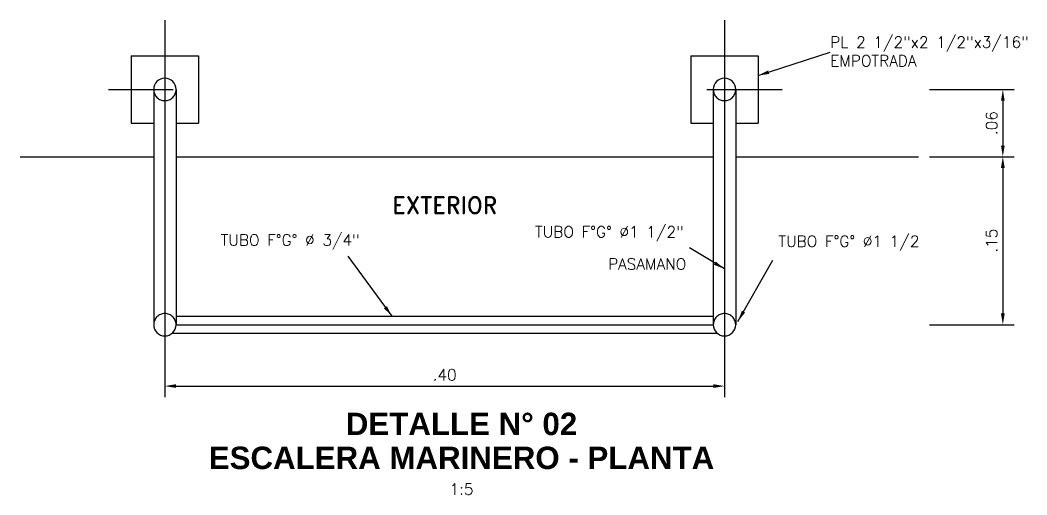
# Model space of a CAD drawing. Header units: metres. Extents: x -90 to 2507, y -28 to 972.
# Drawn here: x 144.328 to 145.227, y 179.333 to 179.757 of the extents above; entities that cross this region are included whole.
import ezdxf
from ezdxf.enums import TextEntityAlignment as Align

# ---------------------------------------------------------------- set-up
doc = ezdxf.new("R2010")
doc.units = ezdxf.units.M
doc.linetypes.add('CENTER', pattern=[50.8, 31.75, -6.35, 6.35, -6.35])
doc.linetypes.add('HIDDEN', pattern=[9.525, 6.35, -3.175])
for name, color, linetype in [('C-DETALLE-02', 2, 'Continuous'), ('C-DETALLE-03', 3, 'Continuous'), ('G-acotado', 8, 'Continuous'), ('G-ejes', 9, 'CENTER'), ('G-proyecciones', 2, 'HIDDEN'), ('G-textos-notas', 7, 'Continuous'), ('G-textos-subtitulo', 3, 'Continuous'), ('G-textos-titulos', 4, 'Continuous')]:
    doc.layers.add(name, color=color, linetype=linetype)
doc.styles.add('01COTAS', font='romans.shx')
doc.styles.add('20-SUBTITULO', font='romand.shx', dxfattribs={"height": 0.06})
doc.styles.add('5-NOTAS', font='romans.shx', dxfattribs={"height": 0.01})
doc.styles.add('5-TITULO', font='arialbd.ttf', dxfattribs={"height": 0.02})
doc.dimstyles.new('DIM-5-PLANTA', dxfattribs={"dimscale": 0.005, "dimtxt": 2, "dimasz": 2, "dimexe": 2, "dimexo": 2, "dimgap": 1, "dimtad": 1, "dimdec": 0, "dimlfac": 1000, "dimdsep": 46, "dimtxsty": '01COTAS', "dimcen": 25, "dimclrd": 9, "dimclre": 9, "dimclrt": 7, "dimadec": 0, "dimazin": 0, "dimtfac": 1, "dimtdec": 0, "dimtmove": 2, "dimatfit": 3, "dimfxl": 1, "dimtolj": 1, "dimtzin": 0, "dimarcsym": 0})

# ---------------------------------------------------------------- blocks, each defined once
blk = doc.blocks.new('*D340')
at = {"layer": 'Defpoints', "color": 0, "transparency": 16777216}
for p in [(145.13052, 179.63481), (145.13052, 179.48481), (145.20596, 179.48481)]:
    blk.add_point(p, dxfattribs=at)
at = {"layer": 'G-acotado', "color": 9, "lineweight": -2, "transparency": 16777216}
for p, q in [((145.14052, 179.63481), (145.21596, 179.63481)), ((145.20596, 179.62481), (145.20596, 179.49481)), ((145.14052, 179.48481), (145.21596, 179.48481))]:
    blk.add_line(p, q, dxfattribs=at)
at = {"layer": 'G-acotado', "color": 9, "transparency": 16777216}
for points in [[(145.20429, 179.62481), (145.20762, 179.62481), (145.20596, 179.63481)], [(145.20429, 179.49481), (145.20762, 179.49481), (145.20596, 179.48481)]]:
    blk.add_solid(points, dxfattribs=at)
at = {"layer": 'G-acotado', "color": 7, "transparency": 16777216, "insert": (145.19596, 179.55981), "char_height": 0.01, "attachment_point": 5, "rotation": 90, "style": '01COTAS'}
blk.add_mtext('\\A1;.15', dxfattribs=at)
blk = doc.blocks.new('*D341')
at = {"layer": 'Defpoints', "color": 0, "transparency": 16777216}
for p in [(145.13052, 179.69481), (145.13052, 179.63481), (145.20596, 179.63481)]:
    blk.add_point(p, dxfattribs=at)
at = {"layer": 'G-acotado', "color": 9, "lineweight": -2, "transparency": 16777216}
for p, q in [((145.14052, 179.69481), (145.21596, 179.69481)), ((145.20596, 179.68481), (145.20596, 179.64481)), ((145.14052, 179.63481), (145.21596, 179.63481))]:
    blk.add_line(p, q, dxfattribs=at)
at = {"layer": 'G-acotado', "color": 9, "transparency": 16777216}
for points in [[(145.20429, 179.68481), (145.20762, 179.68481), (145.20596, 179.69481)], [(145.20429, 179.64481), (145.20762, 179.64481), (145.20596, 179.63481)]]:
    blk.add_solid(points, dxfattribs=at)
at = {"layer": 'G-acotado', "color": 7, "transparency": 16777216, "insert": (145.19596, 179.66481), "char_height": 0.01, "attachment_point": 5, "rotation": 90, "style": '01COTAS'}
blk.add_mtext('\\A1;.06', dxfattribs=at)
blk = doc.blocks.new('*D342')
at = {"layer": 'Defpoints', "color": 0, "transparency": 16777216}
for p in [(144.45725, 179.47656), (144.95725, 179.47656), (144.95725, 179.43001)]:
    blk.add_point(p, dxfattribs=at)
at = {"layer": 'G-acotado', "color": 9, "lineweight": -2, "transparency": 16777216}
for p, q in [((144.45725, 179.46656), (144.45725, 179.42001)), ((144.95725, 179.46656), (144.95725, 179.42001)), ((144.46725, 179.43001), (144.94725, 179.43001))]:
    blk.add_line(p, q, dxfattribs=at)
at = {"layer": 'G-acotado', "color": 9, "transparency": 16777216}
for points in [[(144.46725, 179.43168), (144.46725, 179.42835), (144.45725, 179.43001)], [(144.94725, 179.43168), (144.94725, 179.42835), (144.95725, 179.43001)]]:
    blk.add_solid(points, dxfattribs=at)
at = {"layer": 'G-acotado', "color": 7, "transparency": 16777216, "insert": (144.70725, 179.44001), "char_height": 0.01, "attachment_point": 5, "style": '01COTAS'}
blk.add_mtext('\\A1;.40', dxfattribs=at)

msp = doc.modelspace()

# ---------------------------------------------------------------- linework, layer by layer
at = {"layer": 'C-DETALLE-02'}
for p, q in [((144.44725, 179.69481), (144.44725, 179.48481)), ((144.46725, 179.69481), (144.46725, 179.48481)), ((144.94725, 179.69481), (144.94725, 179.48481)), ((144.96725, 179.69481), (144.96725, 179.48481)), ((144.46725, 179.49231), (144.94725, 179.49231)), ((144.46387, 179.47731), (144.95064, 179.47731))]:
    msp.add_line(p, q, dxfattribs=at)
for centre, start, end in [((144.45725, 179.69481), 0, 180), ((144.95725, 179.69481), 0, 180), ((144.45725, 179.48481), 180, 0), ((144.95725, 179.48481), 180, 0)]:
    msp.add_arc(centre, 0.01, start, end, dxfattribs=at)
at = {"layer": 'C-DETALLE-03'}
for p, q in [((144.42725, 179.72481), (144.48725, 179.72481)), ((144.42725, 179.72481), (144.42725, 179.66481)), ((144.48725, 179.72481), (144.48725, 179.66481)), ((144.92725, 179.72481), (144.92725, 179.66481)), ((144.92725, 179.72481), (144.98725, 179.72481)), ((144.98725, 179.72481), (144.98725, 179.66481)), ((144.42725, 179.66481), (144.44725, 179.66481)), ((144.46725, 179.66481), (144.48725, 179.66481)), ((144.92725, 179.66481), (144.94725, 179.66481)), ((144.96725, 179.66481), (144.98725, 179.66481)), ((144.32792, 179.63481), (144.44725, 179.63481)), ((144.46725, 179.63481), (144.94725, 179.63481)), ((144.96725, 179.63481), (145.13052, 179.63481))]:
    msp.add_line(p, q, dxfattribs=at)
at = {"layer": 'G-ejes', "ltscale": 10}
for p, q in [((144.45725, 179.75676), (144.45725, 179.44722)), ((144.95725, 179.75676), (144.95725, 179.44722)), ((144.46725, 179.48481), (144.94725, 179.48481))]:
    msp.add_line(p, q, dxfattribs=at)
at = {"layer": 'G-ejes', "ltscale": 5}
for p, q in [((144.40679, 179.69481), (144.46465, 179.69481)), ((144.94135, 179.69481), (145.00874, 179.69481))]:
    msp.add_line(p, q, dxfattribs=at)
at = {"layer": 'G-proyecciones', "ltscale": 0.25}
for centre, start, end in [((144.45725, 179.69481), 180, 0), ((144.95725, 179.69481), 180, 0), ((144.45725, 179.48481), 0, 180), ((144.95725, 179.48481), 0, 180)]:
    msp.add_arc(centre, 0.01, start, end, dxfattribs=at)

# ---------------------------------------------------------------- texts
at = {"layer": 'G-textos-notas', "style": '5-NOTAS'}
msp.add_text('1:5', height=0.01, dxfattribs=at).set_placement((144.72228, 179.33287), align=Align.CENTER)
at = {"layer": 'G-textos-notas', "char_height": 0.01, "style": '5-NOTAS'}
for s, insert, attachment_point in [('\\A1;PL 2 1/2"x2 1/2"x3/16"\\PEMPOTRADA', (145.05171, 179.72881), 4), ('TUBO F°G° %%C1 1/2"', (144.92087, 179.566), 6), ('\\A1;TUBO F°G° %%C {\\H1x;3/4}"', (144.63137, 179.55877), 6), ('\\A1;TUBO F°G° %%C1 1/2', (145.00545, 179.55763), 4), ('PASAMANO', (144.92312, 179.53899), 6)]:
    msp.add_mtext(s, dxfattribs=dict(at, insert=insert, attachment_point=attachment_point))
at = {"layer": 'G-textos-subtitulo', "style": '20-SUBTITULO'}
msp.add_text('EXTERIOR', height=0.015, dxfattribs=at).set_placement((144.70725, 179.58399), align=Align.CENTER)
at = {"layer": 'G-textos-titulos', "style": '5-TITULO'}
for s, p in [('DETALLE N° 02', (144.72228, 179.38622)), ('ESCALERA MARINERO - PLANTA', (144.72228, 179.35592))]:
    msp.add_text(s, height=0.02, dxfattribs=at).set_placement(p, align=Align.CENTER)

# ---------------------------------------------------------------- dimensions: what is measured, and where the dimension line sits
at = {"layer": 'G-acotado'}
for base, p1, p2, text, picture, middle in [((145.20596, 179.63481), (145.13052, 179.69481), (145.13052, 179.63481), '.06', '*D341', (145.19596, 179.66481)), ((145.20596, 179.48481), (145.13052, 179.63481), (145.13052, 179.48481), '.15', '*D340', (145.19596, 179.55981))]:
    dim = msp.add_linear_dim(base=base, p1=p1, p2=p2, angle=90, text=text, dimstyle='DIM-5-PLANTA', dxfattribs=at)
    dim.commit()
    dim.dimension.update_dxf_attribs({"geometry": picture, "text_midpoint": middle})
dim = msp.add_linear_dim(base=(144.95725, 179.43001), p1=(144.45725, 179.47656), p2=(144.95725, 179.47656), text='.40', dimstyle='DIM-5-PLANTA', dxfattribs=at)
dim.commit()
dim.dimension.update_dxf_attribs({"geometry": '*D342', "text_midpoint": (144.70725, 179.44001)})

# ---------------------------------------------------------------- leaders
at = {"layer": 'G-textos-notas'}
for points in [[(144.98725, 179.70724), (145.05171, 179.72827)], [(144.95725, 179.53462), (144.92587, 179.55338)], [(144.66022, 179.49231), (144.62111, 179.546)], [(144.9693, 179.4878), (145.00045, 179.54252)]]:
    msp.add_leader(points, dimstyle='DIM-5-PLANTA', dxfattribs=at)

doc.saveas('drawing.dxf')
